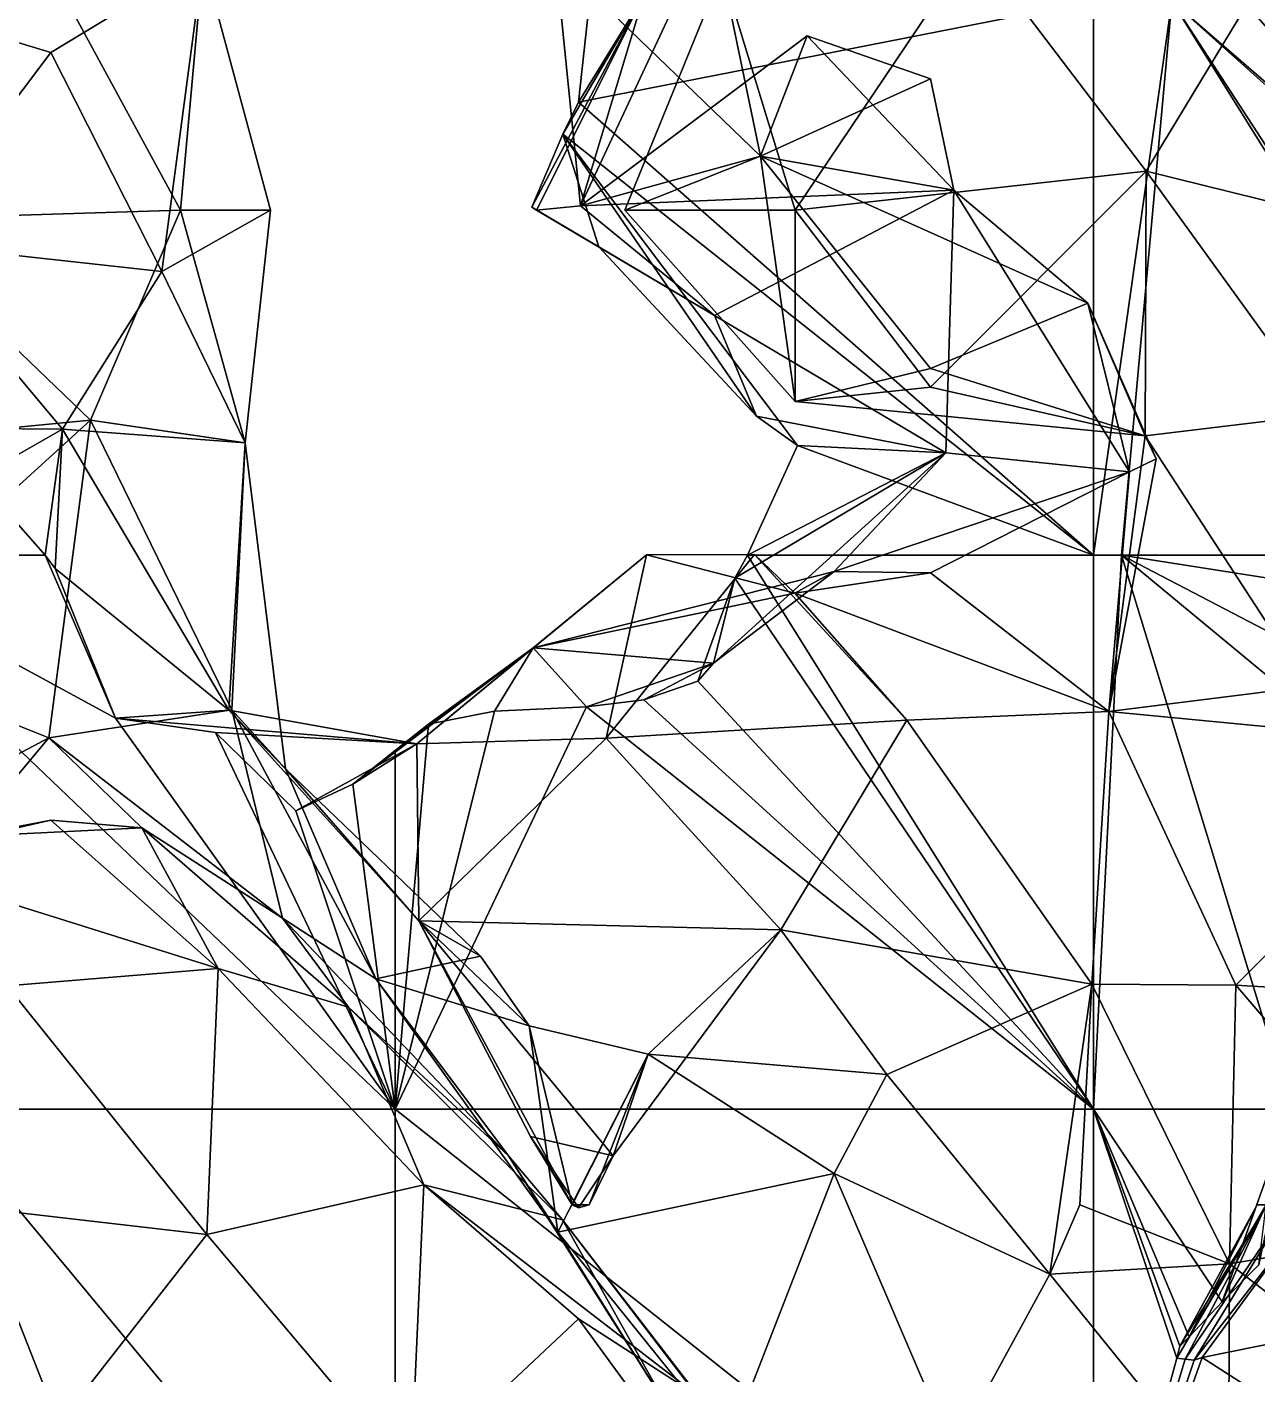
# Model space of a CAD drawing. Extents: x 290034 to 295698, y 4553723 to 4561693.
# Drawn here: x 291493.6 to 291581.7, y 4554012.7 to 4554109.2 of the extents above; entities that cross this region are included whole.
import ezdxf

# ---------------------------------------------------------------- set-up
doc = ezdxf.new("R2010")
doc.units = 0
doc.layers.add('Au_ppm_Pref_-_0_2', color=7, linetype='CONTINUOUS')

msp = doc.modelspace()

# ---------------------------------------------------------------- linework, layer by layer
at = {"layer": 'Au_ppm_Pref_-_0_2'}
for points in [[(291483.198, 4554095.392, 1824.229), (291493.662, 4554116.26, 1823.906), (291471.183, 4554112.552, 1823.276)], [(291483.198, 4554095.392, 1824.229), (291504.621, 4554096.067, 1824.934), (291493.662, 4554116.26, 1823.906)], [(291506.233, 4554113.961, 1829.312), (291493.662, 4554116.26, 1823.906), (291504.621, 4554096.067, 1824.934)], [(291531.481, 4554114.116, 1840.796), (291542.553, 4554116.27, 1848.055), (291533.264, 4554096.379, 1847.088)], [(291533.264, 4554096.379, 1847.088), (291542.553, 4554116.27, 1848.055), (291537.809, 4554111.448, 1853.613)], [(291561.445, 4554115.091, 1830.451), (291543.403, 4554113.175, 1834.45), (291548.653, 4554096.067, 1830.69)], [(291573.789, 4554098.845, 1830.059), (291561.445, 4554115.091, 1830.451), (291548.653, 4554096.067, 1830.69)], [(291573.789, 4554098.845, 1830.059), (291580.994, 4554110.764, 1827.077), (291561.445, 4554115.091, 1830.451)], [(291495.334, 4554107.358, 1833.075), (291482.933, 4554111.12, 1831.965), (291506.233, 4554113.961, 1829.312)], [(291495.334, 4554107.358, 1833.075), (291506.233, 4554113.961, 1829.312), (291503.29, 4554091.655, 1834.533)], [(291506.233, 4554113.961, 1829.312), (291511.061, 4554096.067, 1829.312), (291503.29, 4554091.655, 1834.533)], [(291511.061, 4554096.067, 1829.312), (291506.233, 4554113.961, 1829.312), (291504.621, 4554096.067, 1824.934)], [(291546.149, 4554099.918, 1841.128), (291543.403, 4554113.175, 1834.45), (291531.481, 4554114.116, 1840.796)], [(291533.264, 4554096.379, 1847.088), (291546.149, 4554099.918, 1841.128), (291531.481, 4554114.116, 1840.796)], [(291536.447, 4554096.067, 1835.251), (291543.403, 4554113.175, 1834.45), (291546.149, 4554099.918, 1841.128)], [(291548.653, 4554096.067, 1830.69), (291543.403, 4554113.175, 1834.45), (291536.447, 4554096.067, 1835.251)], [(291485.014, 4554093.664, 1833.376), (291482.933, 4554111.12, 1831.965), (291495.334, 4554107.358, 1833.075)], [(291537.809, 4554111.448, 1853.613), (291531.994, 4554101.503, 1855.663), (291529.785, 4554096.262, 1854.284)], [(291537.809, 4554111.448, 1853.613), (291529.785, 4554096.262, 1854.284), (291530.107, 4554096.067, 1853.069)], [(291533.264, 4554096.379, 1847.088), (291537.809, 4554111.448, 1853.613), (291530.107, 4554096.067, 1853.069)], [(291537.809, 4554111.448, 1853.613), (291533.119, 4554103.803, 1855.821), (291531.994, 4554101.503, 1855.663)], [(291533.119, 4554103.803, 1855.821), (291537.809, 4554111.448, 1853.613), (291533.923, 4554111.022, 1855.801)], [(291533.119, 4554103.803, 1855.821), (291533.923, 4554111.022, 1855.801), (291570, 4554111.022, 1862.62)], [(291570, 4554071.337, 1863.563), (291533.119, 4554103.803, 1855.821), (291570, 4554111.022, 1862.62)], [(291570, 4554071.337, 1863.563), (291570, 4554111.022, 1862.62), (291575.628, 4554111.022, 1863.972)], [(291575.628, 4554111.022, 1863.972), (291572.006, 4554071.337, 1863.972), (291570, 4554071.337, 1863.563)], [(291575.628, 4554111.022, 1863.972), (291600.378, 4554071.337, 1869.77), (291572.006, 4554071.337, 1863.972)], [(291573.789, 4554098.845, 1830.059), (291596.208, 4554093.312, 1826.464), (291580.994, 4554110.764, 1827.077)], [(291575.628, 4554111.022, 1863.972), (291600.994, 4554072.013, 1869.883), (291600.378, 4554071.337, 1869.77)], [(291575.628, 4554111.022, 1863.972), (291620, 4554071.337, 1873.779), (291600.994, 4554072.013, 1869.883)], [(291575.628, 4554111.022, 1863.972), (291582.297, 4554110.444, 1865.563), (291603.644, 4554086.761, 1870.181)], [(291575.628, 4554111.022, 1863.972), (291603.644, 4554086.761, 1870.181), (291620, 4554071.337, 1873.779)], [(291580.994, 4554110.764, 1827.077), (291596.208, 4554093.312, 1826.464), (291596.128, 4554109.826, 1824.726)], [(291560.013, 4554097.489, 1847.43), (291549.509, 4554108.542, 1847.13), (291533.264, 4554096.379, 1847.088)], [(291549.509, 4554108.542, 1847.13), (291546.149, 4554099.918, 1841.128), (291533.264, 4554096.379, 1847.088)], [(291549.509, 4554108.542, 1847.13), (291558.33, 4554105.455, 1844.001), (291546.149, 4554099.918, 1841.128)], [(291560.013, 4554097.489, 1847.43), (291558.33, 4554105.455, 1844.001), (291549.509, 4554108.542, 1847.13)], [(291485.014, 4554093.664, 1833.376), (291495.334, 4554107.358, 1833.075), (291503.29, 4554091.655, 1834.533)], [(291558.33, 4554105.455, 1844.001), (291560.013, 4554097.489, 1847.43), (291546.149, 4554099.918, 1841.128)], [(291533.119, 4554103.803, 1855.821), (291570, 4554071.337, 1863.563), (291531.994, 4554101.503, 1855.663)], [(291529.785, 4554096.262, 1854.284), (291531.994, 4554101.503, 1855.663), (291534.578, 4554093.422, 1855.407)], [(291545.872, 4554081.3, 1857.339), (291534.578, 4554093.422, 1855.407), (291531.994, 4554101.503, 1855.663)], [(291548.809, 4554079.191, 1857.978), (291545.872, 4554081.3, 1857.339), (291531.994, 4554101.503, 1855.663)], [(291548.809, 4554079.191, 1857.978), (291531.994, 4554101.503, 1855.663), (291570, 4554071.337, 1863.563)], [(291546.149, 4554099.918, 1841.128), (291548.638, 4554082.36, 1835.251), (291536.447, 4554096.067, 1835.251)], [(291560.013, 4554097.489, 1847.43), (291569.594, 4554089.384, 1840.829), (291546.149, 4554099.918, 1841.128)], [(291546.149, 4554099.918, 1841.128), (291558.33, 4554084.71, 1839.037), (291548.638, 4554082.36, 1835.251)], [(291546.149, 4554099.918, 1841.128), (291569.594, 4554089.384, 1840.829), (291558.33, 4554084.71, 1839.037)], [(291573.789, 4554098.845, 1830.059), (291548.653, 4554096.067, 1830.69), (291558.33, 4554083.372, 1831.02)], [(291573.789, 4554098.845, 1830.059), (291558.33, 4554083.372, 1831.02), (291573.72, 4554079.892, 1835.757)], [(291573.789, 4554098.845, 1830.059), (291573.72, 4554079.892, 1835.757), (291586.382, 4554081.429, 1830.208)], [(291573.789, 4554098.845, 1830.059), (291586.382, 4554081.429, 1830.208), (291596.208, 4554093.312, 1826.464)], [(291560.013, 4554097.489, 1847.43), (291533.264, 4554096.379, 1847.088), (291542.857, 4554088.499, 1851.901)], [(291560.013, 4554097.489, 1847.43), (291542.857, 4554088.499, 1851.901), (291559.435, 4554078.683, 1853.528)], [(291560.013, 4554097.489, 1847.43), (291559.435, 4554078.683, 1853.528), (291572.58, 4554077.307, 1847.919)], [(291560.013, 4554097.489, 1847.43), (291572.58, 4554077.307, 1847.919), (291569.594, 4554089.384, 1840.829)], [(291529.785, 4554096.262, 1854.284), (291534.578, 4554093.422, 1855.407), (291530.107, 4554096.067, 1853.069)], [(291533.264, 4554096.379, 1847.088), (291530.107, 4554096.067, 1853.069), (291542.857, 4554088.499, 1851.901)], [(291483.198, 4554095.392, 1824.229), (291470.118, 4554078.322, 1823.358), (291498.162, 4554081.007, 1822.273)], [(291483.198, 4554095.392, 1824.229), (291498.162, 4554081.007, 1822.273), (291504.621, 4554096.067, 1824.934)], [(291504.621, 4554096.067, 1824.934), (291498.162, 4554081.007, 1822.273), (291509.245, 4554079.384, 1829.345)], [(291503.29, 4554091.655, 1834.533), (291511.061, 4554096.067, 1829.312), (291509.245, 4554079.384, 1829.345)], [(291511.061, 4554096.067, 1829.312), (291504.621, 4554096.067, 1824.934), (291509.245, 4554079.384, 1829.345)], [(291542.857, 4554088.499, 1851.901), (291530.107, 4554096.067, 1853.069), (291534.578, 4554093.422, 1855.407)], [(291536.447, 4554096.067, 1835.251), (291548.638, 4554082.36, 1835.251), (291548.653, 4554096.067, 1830.69)], [(291548.638, 4554082.36, 1835.251), (291558.33, 4554083.372, 1831.02), (291548.653, 4554096.067, 1830.69)], [(291496.164, 4554080.36, 1836.38), (291484.45, 4554080.462, 1836.282), (291485.014, 4554093.664, 1833.376)], [(291496.164, 4554080.36, 1836.38), (291485.014, 4554093.664, 1833.376), (291503.29, 4554091.655, 1834.533)], [(291542.857, 4554088.499, 1851.901), (291534.578, 4554093.422, 1855.407), (291545.872, 4554081.3, 1857.339)], [(291496.164, 4554080.36, 1836.38), (291503.29, 4554091.655, 1834.533), (291509.245, 4554079.384, 1829.345)], [(291558.33, 4554084.71, 1839.037), (291569.594, 4554089.384, 1840.829), (291573.72, 4554079.892, 1835.757)], [(291569.594, 4554089.384, 1840.829), (291572.58, 4554077.307, 1847.919), (291574.509, 4554078.249, 1842.595)], [(291573.72, 4554079.892, 1835.757), (291569.594, 4554089.384, 1840.829), (291574.509, 4554078.249, 1842.595)], [(291559.435, 4554078.683, 1853.528), (291542.857, 4554088.499, 1851.901), (291545.872, 4554081.3, 1857.339)], [(291573.72, 4554079.892, 1835.757), (291548.638, 4554082.36, 1835.251), (291558.33, 4554084.71, 1839.037)], [(291548.638, 4554082.36, 1835.251), (291573.72, 4554079.892, 1835.757), (291558.33, 4554083.372, 1831.02)], [(291470.118, 4554078.322, 1823.358), (291479.87, 4554064.367, 1820.71), (291498.162, 4554081.007, 1822.273)], [(291498.162, 4554081.007, 1822.273), (291479.87, 4554064.367, 1820.71), (291495.178, 4554058.257, 1817.957)], [(291498.162, 4554081.007, 1822.273), (291495.178, 4554058.257, 1817.957), (291508.301, 4554060.25, 1823.237)], [(291498.162, 4554081.007, 1822.273), (291508.301, 4554060.25, 1823.237), (291509.245, 4554079.384, 1829.345)], [(291559.435, 4554078.683, 1853.528), (291545.872, 4554081.3, 1857.339), (291548.809, 4554079.191, 1857.978)], [(291573.72, 4554079.892, 1835.757), (291585.391, 4554061.932, 1836.168), (291586.382, 4554081.429, 1830.208)], [(291496.164, 4554080.36, 1836.38), (291490.03, 4554076.887, 1837.741), (291484.45, 4554080.462, 1836.282)], [(291490.03, 4554076.887, 1837.741), (291496.164, 4554080.36, 1836.38), (291494.916, 4554071.337, 1838.601)], [(291494.916, 4554071.337, 1838.601), (291496.164, 4554080.36, 1836.38), (291495.651, 4554070.383, 1838.758)], [(291508.075, 4554060.239, 1835.154), (291495.651, 4554070.383, 1838.758), (291496.164, 4554080.36, 1836.38)], [(291508.075, 4554060.239, 1835.154), (291496.164, 4554080.36, 1836.38), (291509.245, 4554079.384, 1829.345)], [(291574.509, 4554078.249, 1842.595), (291571.114, 4554060.138, 1840.727), (291573.72, 4554079.892, 1835.757)], [(291573.72, 4554079.892, 1835.757), (291571.114, 4554060.138, 1840.727), (291585.391, 4554061.932, 1836.168)], [(291509.245, 4554079.384, 1829.345), (291512.139, 4554056.024, 1829.312), (291508.075, 4554060.239, 1835.154)], [(291509.245, 4554079.384, 1829.345), (291508.301, 4554060.25, 1823.237), (291512.139, 4554056.024, 1829.312)], [(291545.228, 4554071.337, 1855.827), (291548.809, 4554079.191, 1857.978), (291570, 4554071.337, 1863.563)], [(291559.435, 4554078.683, 1853.528), (291548.809, 4554079.191, 1857.978), (291545.228, 4554071.337, 1855.827)], [(291559.435, 4554078.683, 1853.528), (291544.316, 4554069.697, 1855.442), (291542.791, 4554063.597, 1853.272)], [(291551.446, 4554070.166, 1847.13), (291559.435, 4554078.683, 1853.528), (291542.791, 4554063.597, 1853.272)], [(291545.228, 4554071.337, 1855.827), (291544.316, 4554069.697, 1855.442), (291559.435, 4554078.683, 1853.528)], [(291572.58, 4554077.307, 1847.919), (291559.435, 4554078.683, 1853.528), (291551.446, 4554070.166, 1847.13)], [(291572.58, 4554077.307, 1847.919), (291571.114, 4554060.138, 1840.727), (291574.509, 4554078.249, 1842.595)], [(291572.58, 4554077.307, 1847.919), (291551.446, 4554070.166, 1847.13), (291558.33, 4554070.078, 1843.915)], [(291572.58, 4554077.307, 1847.919), (291558.33, 4554070.078, 1843.915), (291571.114, 4554060.138, 1840.727)], [(291478.476, 4554071.337, 1832.474), (291490.03, 4554076.887, 1837.741), (291494.916, 4554071.337, 1838.601)], [(291494.916, 4554071.337, 1838.601), (291499.955, 4554059.665, 1839.054), (291478.476, 4554071.337, 1832.474)], [(291499.955, 4554059.665, 1839.054), (291520, 4554031.652, 1843.106), (291478.476, 4554071.337, 1832.474)], [(291520, 4554031.652, 1843.106), (291487.03, 4554031.652, 1832.474), (291478.476, 4554071.337, 1832.474)], [(291494.916, 4554071.337, 1838.601), (291495.651, 4554070.383, 1838.758), (291499.955, 4554059.665, 1839.054)], [(291521.553, 4554057.83, 1841.841), (291538.003, 4554071.36, 1841.191), (291529.874, 4554064.694, 1847.507)], [(291538.003, 4554071.36, 1841.191), (291521.553, 4554057.83, 1841.841), (291535.114, 4554058.222, 1836.922)], [(291548.613, 4554068.627, 1842.564), (291529.874, 4554064.694, 1847.507), (291538.003, 4554071.36, 1841.191)], [(291545.731, 4554071.395, 1837.536), (291538.003, 4554071.36, 1841.191), (291535.114, 4554058.222, 1836.922)], [(291545.731, 4554071.395, 1837.536), (291535.114, 4554058.222, 1836.922), (291556.64, 4554059.523, 1836.351)], [(291545.731, 4554071.395, 1837.536), (291548.613, 4554068.627, 1842.564), (291538.003, 4554071.36, 1841.191)], [(291545.228, 4554071.337, 1855.827), (291570, 4554031.652, 1861.158), (291544.316, 4554069.697, 1855.442)], [(291570, 4554071.337, 1863.563), (291570, 4554031.652, 1861.158), (291545.228, 4554071.337, 1855.827)], [(291545.731, 4554071.395, 1837.536), (291556.64, 4554059.523, 1836.351), (291548.613, 4554068.627, 1842.564)], [(291570, 4554031.652, 1861.158), (291570, 4554071.337, 1863.563), (291572.006, 4554071.337, 1863.972)], [(291572.006, 4554071.337, 1863.972), (291584.144, 4554031.652, 1863.972), (291570, 4554031.652, 1861.158)], [(291584.144, 4554031.652, 1863.972), (291572.006, 4554071.337, 1863.972), (291593.511, 4554053.555, 1867.169)], [(291589.715, 4554062.123, 1866.97), (291593.511, 4554053.555, 1867.169), (291572.006, 4554071.337, 1863.972)], [(291600.378, 4554071.337, 1869.77), (291597.135, 4554067.41, 1868.842), (291572.006, 4554071.337, 1863.972)], [(291572.006, 4554071.337, 1863.972), (291597.135, 4554067.41, 1868.842), (291589.715, 4554062.123, 1866.97)], [(291508.075, 4554060.239, 1835.154), (291499.955, 4554059.665, 1839.054), (291495.651, 4554070.383, 1838.758)], [(291551.446, 4554070.166, 1847.13), (291542.791, 4554063.597, 1853.272), (291529.874, 4554064.694, 1847.507)], [(291529.874, 4554064.694, 1847.507), (291548.613, 4554068.627, 1842.564), (291551.446, 4554070.166, 1847.13)], [(291544.316, 4554069.697, 1855.442), (291570, 4554031.652, 1861.158), (291541.676, 4554062.313, 1854.171)], [(291542.791, 4554063.597, 1853.272), (291544.316, 4554069.697, 1855.442), (291541.676, 4554062.313, 1854.171)], [(291551.446, 4554070.166, 1847.13), (291548.613, 4554068.627, 1842.564), (291558.33, 4554070.078, 1843.915)], [(291571.114, 4554060.138, 1840.727), (291558.33, 4554070.078, 1843.915), (291548.613, 4554068.627, 1842.564)], [(291548.613, 4554068.627, 1842.564), (291556.64, 4554059.523, 1836.351), (291571.114, 4554060.138, 1840.727)], [(291516.966, 4554054.942, 1844.817), (291529.874, 4554064.694, 1847.507), (291520, 4554057.35, 1846.242)], [(291521.553, 4554057.83, 1841.841), (291529.874, 4554064.694, 1847.507), (291516.966, 4554054.942, 1844.817)], [(291520, 4554057.35, 1846.242), (291529.874, 4554064.694, 1847.507), (291522.39, 4554059.244, 1847.336)], [(291522.39, 4554059.244, 1847.336), (291529.874, 4554064.694, 1847.507), (291527.096, 4554060.158, 1849.146)], [(291527.096, 4554060.158, 1849.146), (291529.874, 4554064.694, 1847.507), (291533.695, 4554060.467, 1851.567)], [(291529.874, 4554064.694, 1847.507), (291542.791, 4554063.597, 1853.272), (291533.695, 4554060.467, 1851.567)], [(291479.87, 4554064.367, 1820.71), (291480.19, 4554050.303, 1816.07), (291495.178, 4554058.257, 1817.957)], [(291533.695, 4554060.467, 1851.567), (291542.791, 4554063.597, 1853.272), (291537.792, 4554060.978, 1852.877)], [(291542.791, 4554063.597, 1853.272), (291541.676, 4554062.313, 1854.171), (291537.792, 4554060.978, 1852.877)], [(291541.676, 4554062.313, 1854.171), (291570, 4554031.652, 1861.158), (291537.792, 4554060.978, 1852.877)], [(291597.202, 4554057.642, 1840.274), (291585.391, 4554061.932, 1836.168), (291571.114, 4554060.138, 1840.727)], [(291537.792, 4554060.978, 1852.877), (291570, 4554031.652, 1861.158), (291533.695, 4554060.467, 1851.567)], [(291511.917, 4554045.331, 1816.29), (291508.301, 4554060.25, 1823.237), (291495.178, 4554058.257, 1817.957)], [(291508.075, 4554060.239, 1835.154), (291521.553, 4554057.83, 1841.841), (291499.955, 4554059.665, 1839.054)], [(291507.114, 4554058.643, 1841.598), (291520, 4554031.652, 1843.106), (291499.955, 4554059.665, 1839.054)], [(291499.955, 4554059.665, 1839.054), (291521.553, 4554057.83, 1841.841), (291507.114, 4554058.643, 1841.598)], [(291512.139, 4554056.024, 1829.312), (291521.691, 4554045.132, 1835.272), (291508.075, 4554060.239, 1835.154)], [(291508.075, 4554060.239, 1835.154), (291521.691, 4554045.132, 1835.272), (291521.553, 4554057.83, 1841.841)], [(291512.139, 4554056.024, 1829.312), (291508.301, 4554060.25, 1823.237), (291518.598, 4554040.978, 1823.111)], [(291518.598, 4554040.978, 1823.111), (291508.301, 4554060.25, 1823.237), (291511.917, 4554045.331, 1816.29)], [(291533.695, 4554060.467, 1851.567), (291520, 4554031.652, 1843.106), (291527.096, 4554060.158, 1849.146)], [(291533.695, 4554060.467, 1851.567), (291570, 4554031.652, 1861.158), (291520, 4554031.652, 1843.106)], [(291527.096, 4554060.158, 1849.146), (291520, 4554031.652, 1843.106), (291522.39, 4554059.244, 1847.336)], [(291556.64, 4554059.523, 1836.351), (291569.881, 4554040.601, 1835.615), (291571.114, 4554060.138, 1840.727)], [(291580.202, 4554040.522, 1842.349), (291571.114, 4554060.138, 1840.727), (291569.881, 4554040.601, 1835.615)], [(291571.114, 4554060.138, 1840.727), (291580.202, 4554040.522, 1842.349), (291597.202, 4554057.642, 1840.274)], [(291507.114, 4554058.643, 1841.598), (291512.874, 4554053.034, 1843.06), (291520, 4554031.652, 1843.106)], [(291521.553, 4554057.83, 1841.841), (291512.874, 4554053.034, 1843.06), (291507.114, 4554058.643, 1841.598)], [(291522.39, 4554059.244, 1847.336), (291520, 4554031.652, 1843.106), (291520, 4554057.35, 1846.242)], [(291556.64, 4554059.523, 1836.351), (291535.114, 4554058.222, 1836.922), (291547.619, 4554044.498, 1834.64)], [(291556.64, 4554059.523, 1836.351), (291547.619, 4554044.498, 1834.64), (291569.881, 4554040.601, 1835.615)], [(291495.178, 4554058.257, 1817.957), (291480.19, 4554050.303, 1816.07), (291489.275, 4554051.182, 1811.494)], [(291495.178, 4554058.257, 1817.957), (291489.275, 4554051.182, 1811.494), (291501.838, 4554051.811, 1811.494)], [(291495.178, 4554058.257, 1817.957), (291501.838, 4554051.811, 1811.494), (291511.917, 4554045.331, 1816.29)], [(291512.874, 4554053.034, 1843.06), (291521.553, 4554057.83, 1841.841), (291516.966, 4554054.942, 1844.817)], [(291521.553, 4554057.83, 1841.841), (291521.691, 4554045.132, 1835.272), (291535.114, 4554058.222, 1836.922)], [(291547.619, 4554044.498, 1834.64), (291535.114, 4554058.222, 1836.922), (291521.691, 4554045.132, 1835.272)], [(291597.202, 4554057.642, 1840.274), (291580.202, 4554040.522, 1842.349), (291594.085, 4554039.699, 1845.196)], [(291520, 4554057.35, 1846.242), (291520, 4554031.652, 1843.106), (291516.966, 4554054.942, 1844.817)], [(291512.139, 4554056.024, 1829.312), (291526.106, 4554042.613, 1829.312), (291521.691, 4554045.132, 1835.272)], [(291512.139, 4554056.024, 1829.312), (291518.598, 4554040.978, 1823.111), (291526.106, 4554042.613, 1829.312)], [(291516.966, 4554054.942, 1844.817), (291520, 4554031.652, 1843.106), (291512.874, 4554053.034, 1843.06)], [(291495.334, 4554052.365, 1808.243), (291482.619, 4554049.475, 1806.218), (291507.304, 4554041.718, 1805.699)], [(291489.275, 4554051.182, 1811.494), (291482.619, 4554049.475, 1806.218), (291495.334, 4554052.365, 1808.243)], [(291495.334, 4554052.365, 1808.243), (291501.838, 4554051.811, 1811.494), (291489.275, 4554051.182, 1811.494)], [(291507.304, 4554041.718, 1805.699), (291501.838, 4554051.811, 1811.494), (291495.334, 4554052.365, 1808.243)], [(291516.654, 4554038.955, 1812.305), (291511.917, 4554045.331, 1816.29), (291501.838, 4554051.811, 1811.494)], [(291516.654, 4554038.955, 1812.305), (291501.838, 4554051.811, 1811.494), (291507.304, 4554041.718, 1805.699)], [(291492.194, 4554040.488, 1801.804), (291507.304, 4554041.718, 1805.699), (291482.619, 4554049.475, 1806.218)], [(291516.654, 4554038.955, 1812.305), (291528.113, 4554028.311, 1817.433), (291511.917, 4554045.331, 1816.29)], [(291518.598, 4554040.978, 1823.111), (291511.917, 4554045.331, 1816.29), (291528.113, 4554028.311, 1817.433)], [(291532.675, 4554024.795, 1835.036), (291529.675, 4554029.684, 1835.251), (291521.691, 4554045.132, 1835.272)], [(291532.675, 4554024.795, 1835.036), (291521.691, 4554045.132, 1835.272), (291529.601, 4554037.62, 1829.312)], [(291535.614, 4554028.306, 1835.251), (291547.619, 4554044.498, 1834.64), (291521.691, 4554045.132, 1835.272)], [(291535.614, 4554028.306, 1835.251), (291521.691, 4554045.132, 1835.272), (291529.675, 4554029.684, 1835.251)], [(291521.691, 4554045.132, 1835.272), (291526.106, 4554042.613, 1829.312), (291529.601, 4554037.62, 1829.312)], [(291535.614, 4554028.306, 1835.251), (291538.102, 4554035.584, 1829.312), (291547.619, 4554044.498, 1834.64)], [(291555.217, 4554034.139, 1830.669), (291547.619, 4554044.498, 1834.64), (291538.102, 4554035.584, 1829.312)], [(291569.881, 4554040.601, 1835.615), (291547.619, 4554044.498, 1834.64), (291555.217, 4554034.139, 1830.669)], [(291529.601, 4554037.62, 1829.312), (291526.106, 4554042.613, 1829.312), (291518.598, 4554040.978, 1823.111)], [(291492.194, 4554040.488, 1801.804), (291506.51, 4554022.667, 1800.996), (291507.304, 4554041.718, 1805.699)], [(291507.304, 4554041.718, 1805.699), (291506.51, 4554022.667, 1800.996), (291522.052, 4554026.222, 1804.518)], [(291522.052, 4554026.222, 1804.518), (291516.654, 4554038.955, 1812.305), (291507.304, 4554041.718, 1805.699)], [(291480.28, 4554025.705, 1801.042), (291506.51, 4554022.667, 1800.996), (291492.194, 4554040.488, 1801.804)], [(291529.601, 4554037.62, 1829.312), (291518.598, 4554040.978, 1823.111), (291531.643, 4554022.848, 1823.407)], [(291518.598, 4554040.978, 1823.111), (291528.113, 4554028.311, 1817.433), (291531.643, 4554022.848, 1823.407)], [(291569.881, 4554040.601, 1835.615), (291555.217, 4554034.139, 1830.669), (291566.881, 4554019.835, 1830.982)], [(291569.881, 4554040.601, 1835.615), (291566.881, 4554019.835, 1830.982), (291569.029, 4554024.795, 1835.251)], [(291569.881, 4554040.601, 1835.615), (291569.029, 4554024.795, 1835.251), (291579.744, 4554020.578, 1836.685)], [(291580.202, 4554040.522, 1842.349), (291569.881, 4554040.601, 1835.615), (291579.744, 4554020.578, 1836.685)], [(291580.202, 4554040.522, 1842.349), (291579.744, 4554020.578, 1836.685), (291595.092, 4554023.147, 1841.76)], [(291580.202, 4554040.522, 1842.349), (291595.092, 4554023.147, 1841.76), (291594.085, 4554039.699, 1845.196)], [(291516.654, 4554038.955, 1812.305), (291531.966, 4554023.72, 1811.429), (291528.113, 4554028.311, 1817.433)], [(291516.654, 4554038.955, 1812.305), (291522.052, 4554026.222, 1804.518), (291531.966, 4554023.72, 1811.429)], [(291532.675, 4554024.795, 1835.036), (291529.601, 4554037.62, 1829.312), (291538.102, 4554035.584, 1829.312)], [(291538.102, 4554035.584, 1829.312), (291529.601, 4554037.62, 1829.312), (291531.643, 4554022.848, 1823.407)], [(291538.102, 4554035.584, 1829.312), (291531.643, 4554022.848, 1823.407), (291551.443, 4554027.041, 1827.758)], [(291532.675, 4554024.795, 1835.036), (291538.102, 4554035.584, 1829.312), (291533.878, 4554024.795, 1834.899)], [(291535.614, 4554028.306, 1835.251), (291533.878, 4554024.795, 1834.899), (291538.102, 4554035.584, 1829.312)], [(291555.217, 4554034.139, 1830.669), (291538.102, 4554035.584, 1829.312), (291551.443, 4554027.041, 1827.758)], [(291551.443, 4554027.041, 1827.758), (291566.881, 4554019.835, 1830.982), (291555.217, 4554034.139, 1830.669)], [(291487.03, 4554031.652, 1832.474), (291502.626, 4553991.967, 1832.474), (291470, 4553991.967, 1824.001)], [(291487.03, 4554031.652, 1832.474), (291520, 4554031.652, 1843.106), (291520, 4553991.967, 1836.987)], [(291520, 4553991.967, 1836.987), (291502.626, 4553991.967, 1832.474), (291487.03, 4554031.652, 1832.474)], [(291520, 4554031.652, 1843.106), (291570, 4554031.652, 1861.158), (291570, 4553991.967, 1852.661)], [(291570, 4553991.967, 1852.661), (291520, 4553991.967, 1836.987), (291520, 4554031.652, 1843.106)], [(291576.19, 4554014.676, 1858.755), (291570, 4554031.652, 1861.158), (291576.856, 4554015.33, 1859.027)], [(291579.226, 4554017.852, 1860.039), (291576.856, 4554015.33, 1859.027), (291570, 4554031.652, 1861.158)], [(291575.991, 4554013.817, 1858.531), (291570, 4554031.652, 1861.158), (291576.19, 4554014.676, 1858.755)], [(291570, 4553991.967, 1852.661), (291570, 4554031.652, 1861.158), (291575.991, 4554013.817, 1858.531)], [(291579.226, 4554017.852, 1860.039), (291570, 4554031.652, 1861.158), (291584.144, 4554031.652, 1863.972)], [(291581.847, 4554020.493, 1861.235), (291579.226, 4554017.852, 1860.039), (291584.144, 4554031.652, 1863.972)], [(291529.675, 4554029.684, 1835.251), (291533.113, 4554024.572, 1835.375), (291535.614, 4554028.306, 1835.251)], [(291529.675, 4554029.684, 1835.251), (291532.675, 4554024.795, 1835.036), (291533.113, 4554024.572, 1835.375)], [(291531.643, 4554022.848, 1823.407), (291528.113, 4554028.311, 1817.433), (291539.511, 4554010.281, 1817.433)], [(291539.511, 4554010.281, 1817.433), (291528.113, 4554028.311, 1817.433), (291531.966, 4554023.72, 1811.429)], [(291533.113, 4554024.572, 1835.375), (291533.878, 4554024.795, 1834.899), (291535.614, 4554028.306, 1835.251)], [(291551.443, 4554027.041, 1827.758), (291531.643, 4554022.848, 1823.407), (291543.901, 4554007.619, 1823.944)], [(291559.971, 4554007.127, 1826.8), (291551.443, 4554027.041, 1827.758), (291543.901, 4554007.619, 1823.944)], [(291559.971, 4554007.127, 1826.8), (291566.881, 4554019.835, 1830.982), (291551.443, 4554027.041, 1827.758)], [(291506.51, 4554022.667, 1800.996), (291521.12, 4554005.323, 1801.37), (291522.052, 4554026.222, 1804.518)], [(291521.12, 4554005.323, 1801.37), (291533.132, 4554016.628, 1802.338), (291522.052, 4554026.222, 1804.518)], [(291531.966, 4554023.72, 1811.429), (291522.052, 4554026.222, 1804.518), (291541.742, 4554011.066, 1805.555)], [(291541.742, 4554011.066, 1805.555), (291522.052, 4554026.222, 1804.518), (291533.132, 4554016.628, 1802.338)], [(291480.28, 4554025.705, 1801.042), (291469.484, 4554007.68, 1800.158), (291495.386, 4554008.408, 1801.075)], [(291480.28, 4554025.705, 1801.042), (291495.386, 4554008.408, 1801.075), (291506.51, 4554022.667, 1800.996)], [(291533.878, 4554024.795, 1834.899), (291533.113, 4554024.572, 1835.375), (291532.675, 4554024.795, 1835.036)], [(291579.744, 4554020.578, 1836.685), (291569.029, 4554024.795, 1835.251), (291566.881, 4554019.835, 1830.982)], [(291575.991, 4554013.817, 1858.531), (291576.19, 4554014.676, 1858.755), (291582.431, 4554024.795, 1858.491)], [(291576.577, 4554013.729, 1858.629), (291575.991, 4554013.817, 1858.531), (291582.431, 4554024.795, 1858.491)], [(291576.856, 4554015.33, 1859.027), (291581.737, 4554024.795, 1859.009), (291576.19, 4554014.676, 1858.755)], [(291581.737, 4554024.795, 1859.009), (291582.431, 4554024.795, 1858.491), (291576.19, 4554014.676, 1858.755)], [(291582.431, 4554024.795, 1858.491), (291583.529, 4554023.976, 1858.736), (291576.577, 4554013.729, 1858.629)], [(291583.529, 4554023.976, 1858.736), (291577.228, 4554013.672, 1858.746), (291576.577, 4554013.729, 1858.629)], [(291582.384, 4554024.795, 1859.548), (291576.856, 4554015.33, 1859.027), (291579.226, 4554017.852, 1860.039)], [(291576.856, 4554015.33, 1859.027), (291582.384, 4554024.795, 1859.548), (291581.737, 4554024.795, 1859.009)], [(291584.65, 4554023.21, 1859.009), (291577.228, 4554013.672, 1858.746), (291583.529, 4554023.976, 1858.736)], [(291582.384, 4554024.795, 1859.548), (291579.226, 4554017.852, 1860.039), (291581.847, 4554020.493, 1861.235)], [(291539.511, 4554010.281, 1817.433), (291531.966, 4554023.72, 1811.429), (291544.908, 4554006.821, 1811.513)], [(291541.742, 4554011.066, 1805.555), (291544.908, 4554006.821, 1811.513), (291531.966, 4554023.72, 1811.429)], [(291577.228, 4554013.672, 1858.746), (291584.65, 4554023.21, 1859.009), (291577.805, 4554013.865, 1858.902)], [(291577.805, 4554013.865, 1858.902), (291584.65, 4554023.21, 1859.009), (291585.461, 4554015.422, 1861.222)], [(291595.092, 4554023.147, 1841.76), (291579.744, 4554020.578, 1836.685), (291595.015, 4554008.849, 1834.951)], [(291495.386, 4554008.408, 1801.075), (291521.12, 4554005.323, 1801.37), (291506.51, 4554022.667, 1800.996)], [(291543.901, 4554007.619, 1823.944), (291531.643, 4554022.848, 1823.407), (291539.511, 4554010.281, 1817.433)], [(291579.744, 4554020.578, 1836.685), (291566.881, 4554019.835, 1830.982), (291579.692, 4554003.998, 1829.882)], [(291579.744, 4554020.578, 1836.685), (291579.692, 4554003.998, 1829.882), (291595.015, 4554008.849, 1834.951)], [(291559.971, 4554007.127, 1826.8), (291579.692, 4554003.998, 1829.882), (291566.881, 4554019.835, 1830.982)], [(291521.12, 4554005.323, 1801.37), (291540.166, 4554006.978, 1802.239), (291533.132, 4554016.628, 1802.338)], [(291533.132, 4554016.628, 1802.338), (291540.166, 4554006.978, 1802.239), (291541.742, 4554011.066, 1805.555)], [(291585.461, 4554015.422, 1861.222), (291599.467, 4553999.909, 1861.959), (291577.805, 4554013.865, 1858.902)], [(291577.805, 4554013.865, 1858.902), (291570, 4553991.967, 1852.661), (291577.228, 4554013.672, 1858.746)], [(291570, 4553991.967, 1852.661), (291577.805, 4554013.865, 1858.902), (291599.467, 4553999.909, 1861.959)], [(291576.577, 4554013.729, 1858.629), (291570, 4553991.967, 1852.661), (291575.991, 4554013.817, 1858.531)], [(291577.228, 4554013.672, 1858.746), (291570, 4553991.967, 1852.661), (291576.577, 4554013.729, 1858.629)]]:
    msp.add_3dface(points, dxfattribs=at)

doc.saveas('drawing.dxf')
